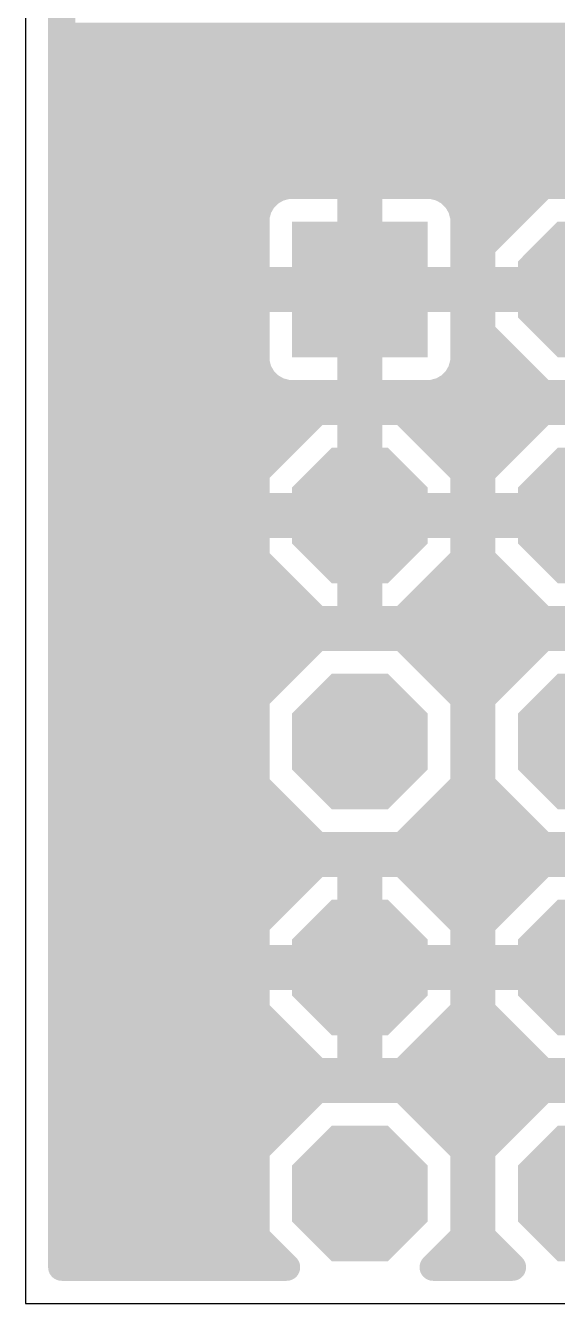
# Model space of a CAD drawing. Extents: x 0 to 81, y 1 to 51.1.
# Drawn here: x 0 to 5.98, y 1 to 15.36 of the extents above; entities that cross this region are included whole.
import ezdxf

# ---------------------------------------------------------------- set-up
doc = ezdxf.new("R2010")
doc.units = 0
for name, color, linetype in [('16', 175, 'CONTINUOUS'), ('17', 82, 'CONTINUOUS'), ('20', 7, 'CONTINUOUS')]:
    doc.layers.add(name, color=color, linetype=linetype)

# ---------------------------------------------------------------- blocks, each defined once
blk = doc.blocks.new('SQUAREP')
blk.add_solid([(-0.5, -0.5), (0.5, -0.5), (-0.5, 0.5), (0.5, 0.5)])
blk = doc.blocks.new('OCTAGONP')
at = {"const_width": 0.5}
blk.add_lwpolyline([(-0.25, -0.1036), (-0.25, 0.1036), (-0.1036, 0.25), (0.1036, 0.25), (0.25, 0.1036), (0.25, -0.1036), (0.1036, -0.25), (-0.1036, -0.25), (-0.25, -0.1036), (-0.25, 0.1036)], dxfattribs=at)

msp = doc.modelspace()

# ---------------------------------------------------------------- linework, layer by layer
at = {"layer": '16', "const_width": 0.3048}
for points in [[(0.4064, 1.4064), (0.4064, 17.7548)], [(0.4064, 15.24), (36.5421, 15.24)], [(0.4064, 14.9352), (21.1074, 14.9352)], [(0.4064, 14.6304), (21.1074, 14.6304)], [(0.4064, 14.3256), (20.868, 14.3256)], [(0.4064, 14.0208), (20.714, 14.0208)], [(0.4064, 13.716), (20.4356, 13.716)], [(2.8403, 13.5359), (2.7477, 13.4824)], [(2.9437, 13.5636), (2.8403, 13.5359)], [(3.6576, 13.5636), (2.9437, 13.5636)], [(3.6576, 12.4968), (3.6576, 13.5636)], [(4.5747, 13.5636), (3.8608, 13.5636)], [(3.8608, 13.5636), (3.8608, 12.4968)], [(4.6781, 13.5359), (4.5747, 13.5636)], [(4.7707, 13.4824), (4.6781, 13.5359)], [(5.8152, 13.5636), (5.1308, 12.8792)], [(6.1976, 13.5636), (5.8152, 13.5636)], [(0.4064, 13.4112), (2.6765, 13.4112)], [(2.672, 13.4067), (2.6185, 13.3141)], [(2.7477, 13.4824), (2.672, 13.4067)], [(3.6576, 13.4112), (3.8608, 13.4112)], [(4.8464, 13.4067), (4.7707, 13.4824)], [(4.8419, 13.4112), (5.6628, 13.4112)], [(4.8999, 13.3141), (4.8464, 13.4067)], [(2.6185, 13.3141), (2.5908, 13.2107)], [(2.5908, 13.2107), (2.5908, 12.4968)], [(4.9276, 13.2107), (4.8999, 13.3141)], [(4.9276, 12.4968), (4.9276, 13.2107)], [(0.4064, 13.1064), (2.5908, 13.1064)], [(3.6576, 13.1064), (3.8608, 13.1064)], [(4.9276, 13.1064), (5.358, 13.1064)], [(0.4064, 12.8016), (2.5908, 12.8016)], [(3.6576, 12.8016), (3.8608, 12.8016)], [(4.9276, 12.8016), (5.1308, 12.8016)], [(5.1308, 12.8792), (5.1308, 12.4968)], [(0.4064, 12.4968), (2.5908, 12.4968)], [(2.5908, 12.4968), (3.6576, 12.4968)], [(3.8608, 12.4968), (3.6576, 12.4968)], [(3.6576, 12.4968), (3.6576, 12.2936)], [(3.8608, 12.2936), (3.8608, 12.4968)], [(3.8608, 12.4968), (4.9276, 12.4968)], [(4.9276, 12.4968), (5.1308, 12.4968)], [(5.1308, 12.4968), (6.1976, 12.4968)], [(3.6576, 12.2936), (2.5908, 12.2936)], [(2.5908, 12.2936), (2.5908, 11.5797)], [(3.6576, 11.2268), (3.6576, 12.2936)], [(3.6576, 12.2936), (3.8608, 12.2936)], [(4.9276, 12.2936), (3.8608, 12.2936)], [(3.8608, 12.2936), (3.8608, 11.2268)], [(4.9276, 11.5797), (4.9276, 12.2936)], [(6.1976, 12.2936), (5.1308, 12.2936)], [(5.1308, 12.2936), (5.1308, 11.9112)], [(0.4064, 12.192), (2.5908, 12.192)], [(3.6576, 12.192), (3.8608, 12.192)], [(4.9276, 12.192), (5.1308, 12.192)], [(5.1308, 11.9112), (5.8152, 11.2268)], [(0.4064, 11.8872), (2.5908, 11.8872)], [(3.6576, 11.8872), (3.8608, 11.8872)], [(4.9276, 11.8872), (5.1548, 11.8872)], [(0.4064, 11.5824), (2.5908, 11.5824)], [(2.5908, 11.5797), (2.6185, 11.4763)], [(3.6576, 11.5824), (3.8608, 11.5824)], [(4.8999, 11.4763), (4.9276, 11.5797)], [(4.9276, 11.5824), (5.4596, 11.5824)], [(2.6185, 11.4763), (2.672, 11.3837)], [(2.672, 11.3837), (2.7477, 11.308)], [(4.7707, 11.308), (4.8464, 11.3837)], [(4.8464, 11.3837), (4.8999, 11.4763)], [(0.4064, 11.2776), (2.8003, 11.2776)], [(2.7477, 11.308), (2.8403, 11.2545)], [(2.8403, 11.2545), (2.9437, 11.2268)], [(2.9437, 11.2268), (3.6576, 11.2268)], [(3.6576, 11.2776), (3.8608, 11.2776)], [(3.8608, 11.2268), (4.5747, 11.2268)], [(4.5747, 11.2268), (4.6781, 11.2545)], [(4.6781, 11.2545), (4.7707, 11.308)], [(4.7181, 11.2776), (5.7644, 11.2776)], [(5.8152, 11.2268), (6.1976, 11.2268)], [(0.4064, 10.9728), (3.2244, 10.9728)], [(3.2752, 11.0236), (2.5908, 10.3392)], [(3.6576, 11.0236), (3.2752, 11.0236)], [(3.6576, 9.9568), (3.6576, 11.0236)], [(3.6576, 10.9728), (3.8608, 10.9728)], [(4.2432, 11.0236), (3.8608, 11.0236)], [(3.8608, 11.0236), (3.8608, 9.9568)], [(4.9276, 10.3392), (4.2432, 11.0236)], [(4.294, 10.9728), (5.7644, 10.9728)], [(5.8152, 11.0236), (5.1308, 10.3392)], [(6.1976, 11.0236), (5.8152, 11.0236)], [(0.4064, 10.668), (2.9196, 10.668)], [(3.6576, 10.668), (3.8608, 10.668)], [(4.5988, 10.668), (5.4596, 10.668)], [(0.4064, 10.3632), (2.6148, 10.3632)], [(2.5908, 10.3392), (2.5908, 9.9568)], [(3.6576, 10.3632), (3.8608, 10.3632)], [(4.9036, 10.3632), (5.1548, 10.3632)], [(4.9276, 9.9568), (4.9276, 10.3392)], [(5.1308, 10.3392), (5.1308, 9.9568)], [(0.4064, 10.0584), (2.5908, 10.0584)], [(3.6576, 10.0584), (3.8608, 10.0584)], [(4.9276, 10.0584), (5.1308, 10.0584)], [(2.5908, 9.9568), (3.6576, 9.9568)], [(3.8608, 9.9568), (3.6576, 9.9568)], [(3.6576, 9.9568), (3.6576, 9.7536)], [(3.8608, 9.7536), (3.8608, 9.9568)], [(3.8608, 9.9568), (4.9276, 9.9568)], [(5.1308, 9.9568), (6.1976, 9.9568)], [(0.4064, 9.7536), (3.6576, 9.7536)], [(3.6576, 9.7536), (2.5908, 9.7536)], [(2.5908, 9.7536), (2.5908, 9.3712)], [(3.6576, 8.6868), (3.6576, 9.7536)], [(3.6576, 9.7536), (3.8608, 9.7536)], [(3.8608, 9.7536), (3.8608, 8.6868)], [(4.9276, 9.7536), (3.8608, 9.7536)], [(3.8608, 9.7536), (6.1976, 9.7536)], [(4.9276, 9.3712), (4.9276, 9.7536)], [(6.1976, 9.7536), (5.1308, 9.7536)], [(5.1308, 9.7536), (5.1308, 9.3712)], [(0.4064, 9.4488), (2.5908, 9.4488)], [(2.5908, 9.3712), (3.2752, 8.6868)], [(3.6576, 9.4488), (3.8608, 9.4488)], [(4.2432, 8.6868), (4.9276, 9.3712)], [(4.9276, 9.4488), (5.1308, 9.4488)], [(5.1308, 9.3712), (5.8152, 8.6868)], [(0.4064, 9.144), (2.818, 9.144)], [(3.6576, 9.144), (3.8608, 9.144)], [(4.7004, 9.144), (5.358, 9.144)], [(0.4064, 8.8392), (3.1228, 8.8392)], [(3.6576, 8.8392), (3.8608, 8.8392)], [(4.3956, 8.8392), (5.6628, 8.8392)], [(3.2752, 8.6868), (3.6576, 8.6868)], [(3.8608, 8.6868), (4.2432, 8.6868)], [(5.8152, 8.6868), (6.1976, 8.6868)], [(0.4064, 8.5344), (14.1834, 8.5344)], [(3.2752, 8.4836), (2.5908, 7.7992)], [(4.2432, 8.4836), (3.2752, 8.4836)], [(4.9276, 7.7992), (4.2432, 8.4836)], [(5.8152, 8.4836), (5.1308, 7.7992)], [(6.7832, 8.4836), (5.8152, 8.4836)], [(0.4064, 8.2296), (3.0212, 8.2296)], [(4.4972, 8.2296), (5.5612, 8.2296)], [(0.4064, 7.9248), (2.7164, 7.9248)], [(4.802, 7.9248), (5.2564, 7.9248)], [(2.5908, 7.7992), (2.5908, 6.8312)], [(4.9276, 6.8312), (4.9276, 7.7992)], [(5.1308, 7.7992), (5.1308, 6.8312)], [(0.4064, 7.62), (2.5908, 7.62)], [(4.9276, 7.62), (5.1308, 7.62)], [(0.4064, 7.3152), (2.5908, 7.3152)], [(4.9276, 7.3152), (5.1308, 7.3152)], [(0.4064, 7.0104), (2.5908, 7.0104)], [(4.9276, 7.0104), (5.1308, 7.0104)], [(2.5908, 6.8312), (3.2752, 6.1468)], [(4.2432, 6.1468), (4.9276, 6.8312)], [(5.1308, 6.8312), (5.8152, 6.1468)], [(0.4064, 6.7056), (2.7164, 6.7056)], [(4.802, 6.7056), (5.2564, 6.7056)], [(0.4064, 6.4008), (3.0212, 6.4008)], [(4.4972, 6.4008), (5.5612, 6.4008)], [(0.4064, 6.096), (14.3256, 6.096)], [(3.2752, 6.1468), (4.2432, 6.1468)], [(5.8152, 6.1468), (6.7832, 6.1468)], [(3.2752, 5.9436), (2.5908, 5.2592)], [(3.6576, 5.9436), (3.2752, 5.9436)], [(3.6576, 4.8768), (3.6576, 5.9436)], [(4.2432, 5.9436), (3.8608, 5.9436)], [(3.8608, 5.9436), (3.8608, 4.8768)], [(4.9276, 5.2592), (4.2432, 5.9436)], [(5.8152, 5.9436), (5.1308, 5.2592)], [(6.1976, 5.9436), (5.8152, 5.9436)], [(0.4064, 5.7912), (3.1228, 5.7912)], [(3.6576, 5.7912), (3.8608, 5.7912)], [(4.3956, 5.7912), (5.6628, 5.7912)], [(0.4064, 5.4864), (2.818, 5.4864)], [(3.6576, 5.4864), (3.8608, 5.4864)], [(4.7004, 5.4864), (5.358, 5.4864)], [(0.4064, 5.1816), (2.5908, 5.1816)], [(2.5908, 5.2592), (2.5908, 4.8768)], [(3.6576, 5.1816), (3.8608, 5.1816)], [(4.9276, 4.8768), (4.9276, 5.2592)], [(4.9276, 5.1816), (5.1308, 5.1816)], [(5.1308, 5.2592), (5.1308, 4.8768)], [(0.4064, 4.8768), (2.5908, 4.8768)], [(2.5908, 4.8768), (3.6576, 4.8768)], [(3.8608, 4.8768), (3.6576, 4.8768)], [(3.6576, 4.8768), (3.6576, 4.6736)], [(3.8608, 4.6736), (3.8608, 4.8768)], [(3.8608, 4.8768), (4.9276, 4.8768)], [(4.9276, 4.8768), (5.1308, 4.8768)], [(5.1308, 4.8768), (6.1976, 4.8768)], [(3.6576, 4.6736), (2.5908, 4.6736)], [(2.5908, 4.6736), (2.5908, 4.2912)], [(3.6576, 3.6068), (3.6576, 4.6736)], [(3.6576, 4.6736), (3.8608, 4.6736)], [(3.8608, 4.6736), (3.8608, 3.6068)], [(4.9276, 4.6736), (3.8608, 4.6736)], [(4.9276, 4.2912), (4.9276, 4.6736)], [(6.1976, 4.6736), (5.1308, 4.6736)], [(5.1308, 4.6736), (5.1308, 4.2912)], [(0.4064, 4.572), (2.5908, 4.572)], [(3.6576, 4.572), (3.8608, 4.572)], [(4.9276, 4.572), (5.1308, 4.572)], [(0.4064, 4.2672), (2.6148, 4.2672)], [(2.5908, 4.2912), (3.2752, 3.6068)], [(3.6576, 4.2672), (3.8608, 4.2672)], [(4.2432, 3.6068), (4.9276, 4.2912)], [(4.9036, 4.2672), (5.1548, 4.2672)], [(5.1308, 4.2912), (5.8152, 3.6068)], [(0.4064, 3.9624), (2.9196, 3.9624)], [(3.6576, 3.9624), (3.8608, 3.9624)], [(4.5988, 3.9624), (5.4596, 3.9624)], [(0.4064, 3.6576), (3.2244, 3.6576)], [(3.2752, 3.6068), (3.6576, 3.6068)], [(3.6576, 3.6576), (3.8608, 3.6576)], [(3.8608, 3.6068), (4.2432, 3.6068)], [(4.294, 3.6576), (5.7644, 3.6576)], [(5.8152, 3.6068), (6.1976, 3.6068)], [(0.4064, 3.3528), (3.2244, 3.3528)], [(3.2752, 3.4036), (2.5908, 2.7192)], [(4.2432, 3.4036), (3.2752, 3.4036)], [(4.9276, 2.7192), (4.2432, 3.4036)], [(4.294, 3.3528), (5.7644, 3.3528)], [(5.8152, 3.4036), (5.1308, 2.7192)], [(6.7832, 3.4036), (5.8152, 3.4036)], [(0.4064, 3.048), (2.9196, 3.048)], [(4.5988, 3.048), (5.4596, 3.048)], [(0.4064, 2.7432), (2.6148, 2.7432)], [(4.9036, 2.7432), (5.1548, 2.7432)], [(2.5908, 2.7192), (2.5908, 1.7512)], [(4.9276, 1.7512), (4.9276, 2.7192)], [(5.1308, 2.7192), (5.1308, 1.7512)], [(0.4064, 2.4384), (2.5908, 2.4384)], [(4.9276, 2.4384), (5.1308, 2.4384)], [(0.4064, 2.1336), (2.5908, 2.1336)], [(4.9276, 2.1336), (5.1308, 2.1336)], [(0.4064, 1.8288), (2.5908, 1.8288)], [(2.5908, 1.7512), (2.9356, 1.4064)], [(4.5828, 1.4064), (4.9276, 1.7512)], [(4.9276, 1.8288), (5.1308, 1.8288)], [(5.1308, 1.7512), (5.4756, 1.4064)], [(0.4064, 1.524), (2.818, 1.524)], [(4.7004, 1.524), (5.358, 1.524)], [(2.9356, 1.4064), (0.4064, 1.4064)], [(5.4756, 1.4064), (4.5828, 1.4064)]]:
    msp.add_lwpolyline(points, dxfattribs=at)
at = {"layer": '16', "const_width": 0.1524}
for points in [[(0.4064, 15.3162, 1), (0.4064, 15.1638)], [(0.4064, 15.0114, 1), (0.4064, 14.859)], [(0.4064, 14.7066, 1), (0.4064, 14.5542)], [(0.4064, 14.4018, 1), (0.4064, 14.2494)], [(0.4064, 14.097, 1), (0.4064, 13.9446)], [(0.4064, 13.7922, 1), (0.4064, 13.6398)], [(2.8206, 13.6095, 1), (2.8601, 13.4623)], [(2.8784, 13.4699, 1), (2.8022, 13.6019)], [(2.9437, 13.6398, 1), (2.9437, 13.4874)], [(2.9634, 13.49, 1), (2.924, 13.6372)], [(3.7338, 13.5636, 1), (3.5814, 13.5636)], [(3.6576, 13.4874, 1), (3.6576, 13.6398)], [(3.8608, 13.6398, 1), (3.8608, 13.4874)], [(3.937, 13.5636, 1), (3.7846, 13.5636)], [(4.5944, 13.6372, 1), (4.555, 13.49)], [(4.5747, 13.4874, 1), (4.5747, 13.6398)], [(4.7162, 13.6019, 1), (4.64, 13.4699)], [(4.6583, 13.4623, 1), (4.6978, 13.6095)], [(5.8152, 13.6398, 1), (5.8152, 13.4874)], [(5.8691, 13.5097, 1), (5.7613, 13.6175)], [(0.4064, 13.4874, 1), (0.4064, 13.335)], [(2.6181, 13.4606, 1), (2.7259, 13.3529)], [(2.738, 13.3686, 1), (2.606, 13.4448)], [(2.7096, 13.5484, 1), (2.7858, 13.4164)], [(2.6765, 13.335, 1), (2.6765, 13.4874)], [(2.8015, 13.4285, 1), (2.6938, 13.5363)], [(3.6576, 13.4874, 1), (3.6576, 13.335)], [(3.8608, 13.335, 1), (3.8608, 13.4874)], [(4.8246, 13.5363, 1), (4.7169, 13.4285)], [(4.7326, 13.4164, 1), (4.8088, 13.5484)], [(4.8419, 13.4874, 1), (4.8419, 13.335)], [(4.9124, 13.4448, 1), (4.7804, 13.3686)], [(4.7925, 13.3529, 1), (4.9003, 13.4606)], [(5.6628, 13.335, 1), (5.6628, 13.4874)], [(2.667, 13.2107, 1), (2.5146, 13.2107)], [(2.5525, 13.3522, 1), (2.6845, 13.276)], [(2.6921, 13.2943, 1), (2.5449, 13.3338)], [(4.9735, 13.3338, 1), (4.8263, 13.2943)], [(4.8339, 13.276, 1), (4.9659, 13.3522)], [(5.0038, 13.2107, 1), (4.8514, 13.2107)], [(0.4064, 13.1826, 1), (0.4064, 13.0302)], [(2.5172, 13.2304, 1), (2.6644, 13.191)], [(2.5908, 13.0302, 1), (2.5908, 13.1826)], [(3.6576, 13.1826, 1), (3.6576, 13.0302)], [(3.8608, 13.0302, 1), (3.8608, 13.1826)], [(4.9276, 13.1826, 1), (4.9276, 13.0302)], [(4.854, 13.191, 1), (5.0012, 13.2304)], [(5.358, 13.0302, 1), (5.358, 13.1826)], [(0.4064, 12.8778, 1), (0.4064, 12.7254)], [(2.5908, 12.7254, 1), (2.5908, 12.8778)], [(3.6576, 12.8778, 1), (3.6576, 12.7254)], [(3.8608, 12.7254, 1), (3.8608, 12.8778)], [(4.9276, 12.8778, 1), (4.9276, 12.7254)], [(5.207, 12.8792, 1), (5.0546, 12.8792)], [(5.0769, 12.933, 1), (5.1847, 12.8253)], [(5.1308, 12.7254, 1), (5.1308, 12.8778)], [(0.4064, 12.573, 1), (0.4064, 12.4206)], [(2.5908, 12.573, 1), (2.5908, 12.4206)], [(2.5908, 12.4206, 1), (2.5908, 12.573)], [(3.6576, 12.573, 1), (3.6576, 12.4206)], [(3.7338, 12.4968, 1), (3.5814, 12.4968)], [(3.6576, 12.4206, 1), (3.6576, 12.573)], [(3.937, 12.4968, 1), (3.7846, 12.4968)], [(3.8608, 12.573, 1), (3.8608, 12.4206)], [(3.8608, 12.4206, 1), (3.8608, 12.573)], [(4.9276, 12.573, 1), (4.9276, 12.4206)], [(4.9276, 12.4206, 1), (4.9276, 12.573)], [(5.1308, 12.573, 1), (5.1308, 12.4206)], [(5.1308, 12.4206, 1), (5.1308, 12.573)], [(2.5146, 12.4968, 1), (2.667, 12.4968)], [(3.5814, 12.4968, 1), (3.7338, 12.4968)], [(3.7846, 12.4968, 1), (3.937, 12.4968)], [(4.8514, 12.4968, 1), (5.0038, 12.4968)], [(5.0546, 12.4968, 1), (5.207, 12.4968)], [(2.5908, 12.3698, 1), (2.5908, 12.2174)], [(2.667, 12.2936, 1), (2.5146, 12.2936)], [(3.7338, 12.2936, 1), (3.5814, 12.2936)], [(3.6576, 12.3698, 1), (3.6576, 12.2174)], [(3.5814, 12.2936, 1), (3.7338, 12.2936)], [(3.6576, 12.2174, 1), (3.6576, 12.3698)], [(3.8608, 12.3698, 1), (3.8608, 12.2174)], [(3.937, 12.2936, 1), (3.7846, 12.2936)], [(3.7846, 12.2936, 1), (3.937, 12.2936)], [(3.8608, 12.2174, 1), (3.8608, 12.3698)], [(5.0038, 12.2936, 1), (4.8514, 12.2936)], [(4.9276, 12.2174, 1), (4.9276, 12.3698)], [(5.1308, 12.3698, 1), (5.1308, 12.2174)], [(5.207, 12.2936, 1), (5.0546, 12.2936)], [(0.4064, 12.2682, 1), (0.4064, 12.1158)], [(2.5908, 12.1158, 1), (2.5908, 12.2682)], [(3.6576, 12.2682, 1), (3.6576, 12.1158)], [(3.8608, 12.1158, 1), (3.8608, 12.2682)], [(4.9276, 12.2682, 1), (4.9276, 12.1158)], [(5.1308, 12.1158, 1), (5.1308, 12.2682)], [(5.1847, 11.9651, 1), (5.0769, 11.8573)], [(0.4064, 11.9634, 1), (0.4064, 11.811)], [(2.5908, 11.811, 1), (2.5908, 11.9634)], [(3.6576, 11.9634, 1), (3.6576, 11.811)], [(3.8608, 11.811, 1), (3.8608, 11.9634)], [(4.9276, 11.9634, 1), (4.9276, 11.811)], [(5.0546, 11.9112, 1), (5.207, 11.9112)], [(5.1548, 11.811, 1), (5.1548, 11.9634)], [(0.4064, 11.6586, 1), (0.4064, 11.5062)], [(2.6644, 11.5994, 1), (2.5172, 11.56)], [(2.5146, 11.5797, 1), (2.667, 11.5797)], [(2.5908, 11.5062, 1), (2.5908, 11.6586)], [(3.6576, 11.6586, 1), (3.6576, 11.5062)], [(3.8608, 11.5062, 1), (3.8608, 11.6586)], [(4.9276, 11.6586, 1), (4.9276, 11.5062)], [(4.8514, 11.5797, 1), (5.0038, 11.5797)], [(5.0012, 11.56, 1), (4.854, 11.5994)], [(5.4596, 11.5062, 1), (5.4596, 11.6586)], [(2.6845, 11.5144, 1), (2.5525, 11.4382)], [(2.5449, 11.4566, 1), (2.6921, 11.4961)], [(2.7259, 11.4375, 1), (2.6181, 11.3298)], [(2.606, 11.3456, 1), (2.738, 11.4218)], [(4.7804, 11.4218, 1), (4.9124, 11.3456)], [(4.9003, 11.3298, 1), (4.7925, 11.4375)], [(4.8263, 11.4961, 1), (4.9735, 11.4566)], [(4.9659, 11.4382, 1), (4.8339, 11.5144)], [(0.4064, 11.3538, 1), (0.4064, 11.2014)], [(2.7858, 11.374, 1), (2.7096, 11.242)], [(2.6938, 11.2541, 1), (2.8015, 11.3619)], [(2.8601, 11.3281, 1), (2.8206, 11.1809)], [(2.8003, 11.2014, 1), (2.8003, 11.3538)], [(2.8022, 11.1885, 1), (2.8784, 11.3205)], [(2.9437, 11.303, 1), (2.9437, 11.1506)], [(2.924, 11.1532, 1), (2.9634, 11.3004)], [(3.6576, 11.3538, 1), (3.6576, 11.2014)], [(3.6576, 11.1506, 1), (3.6576, 11.303)], [(3.8608, 11.303, 1), (3.8608, 11.1506)], [(3.8608, 11.2014, 1), (3.8608, 11.3538)], [(4.555, 11.3004, 1), (4.5944, 11.1532)], [(4.5747, 11.1506, 1), (4.5747, 11.303)], [(4.64, 11.3205, 1), (4.7162, 11.1885)], [(4.7181, 11.3538, 1), (4.7181, 11.2014)], [(4.6978, 11.1809, 1), (4.6583, 11.3281)], [(4.7169, 11.3619, 1), (4.8246, 11.2541)], [(4.8088, 11.242, 1), (4.7326, 11.374)], [(5.8152, 11.303, 1), (5.8152, 11.1506)], [(5.7613, 11.1729, 1), (5.8691, 11.2807)], [(5.7644, 11.2014, 1), (5.7644, 11.3538)], [(3.5814, 11.2268, 1), (3.7338, 11.2268)], [(3.7846, 11.2268, 1), (3.937, 11.2268)], [(0.4064, 11.049, 1), (0.4064, 10.8966)], [(3.2752, 11.0998, 1), (3.2752, 10.9474)], [(3.3291, 10.9697, 1), (3.2213, 11.0775)], [(3.2244, 10.8966, 1), (3.2244, 11.049)], [(3.7338, 11.0236, 1), (3.5814, 11.0236)], [(3.6576, 11.049, 1), (3.6576, 10.8966)], [(3.6576, 10.9474, 1), (3.6576, 11.0998)], [(3.8608, 11.0998, 1), (3.8608, 10.9474)], [(3.937, 11.0236, 1), (3.7846, 11.0236)], [(3.8608, 10.8966, 1), (3.8608, 11.049)], [(4.297, 11.0775, 1), (4.1893, 10.9697)], [(4.294, 11.049, 1), (4.294, 10.8966)], [(4.2432, 10.9474, 1), (4.2432, 11.0998)], [(5.8152, 11.0998, 1), (5.8152, 10.9474)], [(5.8691, 10.9697, 1), (5.7613, 11.0775)], [(5.7644, 10.8966, 1), (5.7644, 11.049)], [(0.4064, 10.7442, 1), (0.4064, 10.5918)], [(2.9196, 10.5918, 1), (2.9196, 10.7442)], [(3.6576, 10.7442, 1), (3.6576, 10.5918)], [(3.8608, 10.5918, 1), (3.8608, 10.7442)], [(4.5988, 10.7442, 1), (4.5988, 10.5918)], [(5.4596, 10.5918, 1), (5.4596, 10.7442)], [(0.4064, 10.4394, 1), (0.4064, 10.287)], [(2.667, 10.3392, 1), (2.5146, 10.3392)], [(2.6148, 10.287, 1), (2.6148, 10.4394)], [(3.6576, 10.4394, 1), (3.6576, 10.287)], [(3.8608, 10.287, 1), (3.8608, 10.4394)], [(4.9036, 10.4394, 1), (4.9036, 10.287)], [(5.0038, 10.3392, 1), (4.8514, 10.3392)], [(5.207, 10.3392, 1), (5.0546, 10.3392)], [(5.1548, 10.287, 1), (5.1548, 10.4394)], [(2.5369, 10.393, 1), (2.6447, 10.2853)], [(4.8737, 10.2853, 1), (4.9815, 10.393)], [(5.0769, 10.393, 1), (5.1847, 10.2853)], [(0.4064, 10.1346, 1), (0.4064, 9.9822)], [(2.5908, 9.9822, 1), (2.5908, 10.1346)], [(3.6576, 10.1346, 1), (3.6576, 9.9822)], [(3.8608, 9.9822, 1), (3.8608, 10.1346)], [(4.9276, 10.1346, 1), (4.9276, 9.9822)], [(5.1308, 9.9822, 1), (5.1308, 10.1346)], [(2.5908, 10.033, 1), (2.5908, 9.8806)], [(3.6576, 10.033, 1), (3.6576, 9.8806)], [(3.7338, 9.9568, 1), (3.5814, 9.9568)], [(3.6576, 9.8806, 1), (3.6576, 10.033)], [(3.937, 9.9568, 1), (3.7846, 9.9568)], [(3.8608, 10.033, 1), (3.8608, 9.8806)], [(3.8608, 9.8806, 1), (3.8608, 10.033)], [(4.9276, 9.8806, 1), (4.9276, 10.033)], [(5.1308, 10.033, 1), (5.1308, 9.8806)], [(2.5146, 9.9568, 1), (2.667, 9.9568)], [(3.5814, 9.9568, 1), (3.7338, 9.9568)], [(3.7846, 9.9568, 1), (3.937, 9.9568)], [(4.8514, 9.9568, 1), (5.0038, 9.9568)], [(5.0546, 9.9568, 1), (5.207, 9.9568)], [(0.4064, 9.8298, 1), (0.4064, 9.6774)], [(2.5908, 9.8298, 1), (2.5908, 9.6774)], [(2.667, 9.7536, 1), (2.5146, 9.7536)], [(3.7338, 9.7536, 1), (3.5814, 9.7536)], [(3.6576, 9.8298, 1), (3.6576, 9.6774)], [(3.5814, 9.7536, 1), (3.7338, 9.7536)], [(3.6576, 9.6774, 1), (3.6576, 9.8298)], [(3.6576, 9.6774, 1), (3.6576, 9.8298)], [(3.937, 9.7536, 1), (3.7846, 9.7536)], [(3.8608, 9.8298, 1), (3.8608, 9.6774)], [(3.8608, 9.8298, 1), (3.8608, 9.6774)], [(3.7846, 9.7536, 1), (3.937, 9.7536)], [(3.8608, 9.6774, 1), (3.8608, 9.8298)], [(5.0038, 9.7536, 1), (4.8514, 9.7536)], [(4.9276, 9.6774, 1), (4.9276, 9.8298)], [(5.1308, 9.8298, 1), (5.1308, 9.6774)], [(5.207, 9.7536, 1), (5.0546, 9.7536)], [(0.4064, 9.525, 1), (0.4064, 9.3726)], [(2.6447, 9.4251, 1), (2.5369, 9.3173)], [(2.5908, 9.3726, 1), (2.5908, 9.525)], [(3.6576, 9.525, 1), (3.6576, 9.3726)], [(3.8608, 9.3726, 1), (3.8608, 9.525)], [(4.9276, 9.525, 1), (4.9276, 9.3726)], [(4.9815, 9.3173, 1), (4.8737, 9.4251)], [(5.1847, 9.4251, 1), (5.0769, 9.3173)], [(5.1308, 9.3726, 1), (5.1308, 9.525)], [(2.5146, 9.3712, 1), (2.667, 9.3712)], [(4.8514, 9.3712, 1), (5.0038, 9.3712)], [(5.0546, 9.3712, 1), (5.207, 9.3712)], [(0.4064, 9.2202, 1), (0.4064, 9.0678)], [(2.818, 9.0678, 1), (2.818, 9.2202)], [(3.6576, 9.2202, 1), (3.6576, 9.0678)], [(3.8608, 9.0678, 1), (3.8608, 9.2202)], [(4.7004, 9.2202, 1), (4.7004, 9.0678)], [(5.358, 9.0678, 1), (5.358, 9.2202)], [(0.4064, 8.9154, 1), (0.4064, 8.763)], [(3.1228, 8.763, 1), (3.1228, 8.9154)], [(3.6576, 8.9154, 1), (3.6576, 8.763)], [(3.8608, 8.763, 1), (3.8608, 8.9154)], [(4.3956, 8.9154, 1), (4.3956, 8.763)], [(5.6628, 8.763, 1), (5.6628, 8.9154)], [(3.2752, 8.763, 1), (3.2752, 8.6106)], [(3.2213, 8.6329, 1), (3.3291, 8.7407)], [(3.5814, 8.6868, 1), (3.7338, 8.6868)], [(3.6576, 8.6106, 1), (3.6576, 8.763)], [(3.8608, 8.763, 1), (3.8608, 8.6106)], [(3.7846, 8.6868, 1), (3.937, 8.6868)], [(4.1893, 8.7407, 1), (4.297, 8.6329)], [(4.2432, 8.6106, 1), (4.2432, 8.763)], [(5.8152, 8.763, 1), (5.8152, 8.6106)], [(5.7613, 8.6329, 1), (5.8691, 8.7407)], [(0.4064, 8.6106, 1), (0.4064, 8.4582)], [(3.2752, 8.5598, 1), (3.2752, 8.4074)], [(3.3291, 8.4297, 1), (3.2213, 8.5375)], [(4.297, 8.5375, 1), (4.1893, 8.4297)], [(4.2432, 8.4074, 1), (4.2432, 8.5598)], [(5.8152, 8.5598, 1), (5.8152, 8.4074)], [(5.8691, 8.4297, 1), (5.7613, 8.5375)], [(0.4064, 8.3058, 1), (0.4064, 8.1534)], [(3.0212, 8.1534, 1), (3.0212, 8.3058)], [(4.4972, 8.3058, 1), (4.4972, 8.1534)], [(5.5612, 8.1534, 1), (5.5612, 8.3058)], [(0.4064, 8.001, 1), (0.4064, 7.8486)], [(2.7164, 7.8486, 1), (2.7164, 8.001)], [(4.802, 8.001, 1), (4.802, 7.8486)], [(5.2564, 7.8486, 1), (5.2564, 8.001)], [(2.667, 7.7992, 1), (2.5146, 7.7992)], [(2.5369, 7.853, 1), (2.6447, 7.7453)], [(5.0038, 7.7992, 1), (4.8514, 7.7992)], [(4.8737, 7.7453, 1), (4.9815, 7.853)], [(5.207, 7.7992, 1), (5.0546, 7.7992)], [(5.0769, 7.853, 1), (5.1847, 7.7453)], [(0.4064, 7.6962, 1), (0.4064, 7.5438)], [(2.5908, 7.5438, 1), (2.5908, 7.6962)], [(4.9276, 7.6962, 1), (4.9276, 7.5438)], [(5.1308, 7.5438, 1), (5.1308, 7.6962)], [(0.4064, 7.3914, 1), (0.4064, 7.239)], [(2.5908, 7.239, 1), (2.5908, 7.3914)], [(4.9276, 7.3914, 1), (4.9276, 7.239)], [(5.1308, 7.239, 1), (5.1308, 7.3914)], [(0.4064, 7.0866, 1), (0.4064, 6.9342)], [(2.5908, 6.9342, 1), (2.5908, 7.0866)], [(4.9276, 7.0866, 1), (4.9276, 6.9342)], [(5.1308, 6.9342, 1), (5.1308, 7.0866)], [(2.6447, 6.8851, 1), (2.5369, 6.7773)], [(2.5146, 6.8312, 1), (2.667, 6.8312)], [(4.8514, 6.8312, 1), (5.0038, 6.8312)], [(4.9815, 6.7773, 1), (4.8737, 6.8851)], [(5.1847, 6.8851, 1), (5.0769, 6.7773)], [(5.0546, 6.8312, 1), (5.207, 6.8312)], [(0.4064, 6.7818, 1), (0.4064, 6.6294)], [(2.7164, 6.6294, 1), (2.7164, 6.7818)], [(4.802, 6.7818, 1), (4.802, 6.6294)], [(5.2564, 6.6294, 1), (5.2564, 6.7818)], [(0.4064, 6.477, 1), (0.4064, 6.3246)], [(3.0212, 6.3246, 1), (3.0212, 6.477)], [(4.4972, 6.477, 1), (4.4972, 6.3246)], [(5.5612, 6.3246, 1), (5.5612, 6.477)], [(0.4064, 6.1722, 1), (0.4064, 6.0198)], [(3.2752, 6.223, 1), (3.2752, 6.0706)], [(3.2213, 6.0929, 1), (3.3291, 6.2007)], [(4.1893, 6.2007, 1), (4.297, 6.0929)], [(4.2432, 6.0706, 1), (4.2432, 6.223)], [(5.8152, 6.223, 1), (5.8152, 6.0706)], [(5.7613, 6.0929, 1), (5.8691, 6.2007)], [(3.2752, 6.0198, 1), (3.2752, 5.8674)], [(3.3291, 5.8897, 1), (3.2213, 5.9975)], [(3.7338, 5.9436, 1), (3.5814, 5.9436)], [(3.6576, 5.8674, 1), (3.6576, 6.0198)], [(3.8608, 6.0198, 1), (3.8608, 5.8674)], [(3.937, 5.9436, 1), (3.7846, 5.9436)], [(4.297, 5.9975, 1), (4.1893, 5.8897)], [(4.2432, 5.8674, 1), (4.2432, 6.0198)], [(5.8152, 6.0198, 1), (5.8152, 5.8674)], [(5.8691, 5.8897, 1), (5.7613, 5.9975)], [(0.4064, 5.8674, 1), (0.4064, 5.715)], [(3.1228, 5.715, 1), (3.1228, 5.8674)], [(3.6576, 5.8674, 1), (3.6576, 5.715)], [(3.8608, 5.715, 1), (3.8608, 5.8674)], [(4.3956, 5.8674, 1), (4.3956, 5.715)], [(5.6628, 5.715, 1), (5.6628, 5.8674)], [(0.4064, 5.5626, 1), (0.4064, 5.4102)], [(2.818, 5.4102, 1), (2.818, 5.5626)], [(3.6576, 5.5626, 1), (3.6576, 5.4102)], [(3.8608, 5.4102, 1), (3.8608, 5.5626)], [(4.7004, 5.5626, 1), (4.7004, 5.4102)], [(5.358, 5.4102, 1), (5.358, 5.5626)], [(0.4064, 5.2578, 1), (0.4064, 5.1054)], [(2.667, 5.2592, 1), (2.5146, 5.2592)], [(2.5369, 5.313, 1), (2.6447, 5.2053)], [(2.5908, 5.1054, 1), (2.5908, 5.2578)], [(3.6576, 5.2578, 1), (3.6576, 5.1054)], [(3.8608, 5.1054, 1), (3.8608, 5.2578)], [(5.0038, 5.2592, 1), (4.8514, 5.2592)], [(4.9276, 5.2578, 1), (4.9276, 5.1054)], [(4.8737, 5.2053, 1), (4.9815, 5.313)], [(5.207, 5.2592, 1), (5.0546, 5.2592)], [(5.0769, 5.313, 1), (5.1847, 5.2053)], [(5.1308, 5.1054, 1), (5.1308, 5.2578)], [(0.4064, 4.953, 1), (0.4064, 4.8006)], [(2.5908, 4.953, 1), (2.5908, 4.8006)], [(2.5908, 4.8006, 1), (2.5908, 4.953)], [(3.6576, 4.953, 1), (3.6576, 4.8006)], [(3.7338, 4.8768, 1), (3.5814, 4.8768)], [(3.6576, 4.8006, 1), (3.6576, 4.953)], [(3.937, 4.8768, 1), (3.7846, 4.8768)], [(3.8608, 4.953, 1), (3.8608, 4.8006)], [(3.8608, 4.8006, 1), (3.8608, 4.953)], [(4.9276, 4.953, 1), (4.9276, 4.8006)], [(4.9276, 4.8006, 1), (4.9276, 4.953)], [(5.1308, 4.953, 1), (5.1308, 4.8006)], [(5.1308, 4.8006, 1), (5.1308, 4.953)], [(2.5146, 4.8768, 1), (2.667, 4.8768)], [(3.5814, 4.8768, 1), (3.7338, 4.8768)], [(3.7846, 4.8768, 1), (3.937, 4.8768)], [(4.8514, 4.8768, 1), (5.0038, 4.8768)], [(5.0546, 4.8768, 1), (5.207, 4.8768)], [(2.5908, 4.7498, 1), (2.5908, 4.5974)], [(2.667, 4.6736, 1), (2.5146, 4.6736)], [(3.7338, 4.6736, 1), (3.5814, 4.6736)], [(3.6576, 4.7498, 1), (3.6576, 4.5974)], [(3.5814, 4.6736, 1), (3.7338, 4.6736)], [(3.6576, 4.5974, 1), (3.6576, 4.7498)], [(3.937, 4.6736, 1), (3.7846, 4.6736)], [(3.8608, 4.7498, 1), (3.8608, 4.5974)], [(3.7846, 4.6736, 1), (3.937, 4.6736)], [(3.8608, 4.5974, 1), (3.8608, 4.7498)], [(5.0038, 4.6736, 1), (4.8514, 4.6736)], [(4.9276, 4.5974, 1), (4.9276, 4.7498)], [(5.1308, 4.7498, 1), (5.1308, 4.5974)], [(5.207, 4.6736, 1), (5.0546, 4.6736)], [(0.4064, 4.6482, 1), (0.4064, 4.4958)], [(2.5908, 4.4958, 1), (2.5908, 4.6482)], [(3.6576, 4.6482, 1), (3.6576, 4.4958)], [(3.8608, 4.4958, 1), (3.8608, 4.6482)], [(4.9276, 4.6482, 1), (4.9276, 4.4958)], [(5.1308, 4.4958, 1), (5.1308, 4.6482)], [(0.4064, 4.3434, 1), (0.4064, 4.191)], [(2.6447, 4.3451, 1), (2.5369, 4.2373)], [(2.5146, 4.2912, 1), (2.667, 4.2912)], [(2.6148, 4.191, 1), (2.6148, 4.3434)], [(3.6576, 4.3434, 1), (3.6576, 4.191)], [(3.8608, 4.191, 1), (3.8608, 4.3434)], [(4.9036, 4.3434, 1), (4.9036, 4.191)], [(4.8514, 4.2912, 1), (5.0038, 4.2912)], [(4.9815, 4.2373, 1), (4.8737, 4.3451)], [(5.1847, 4.3451, 1), (5.0769, 4.2373)], [(5.0546, 4.2912, 1), (5.207, 4.2912)], [(5.1548, 4.191, 1), (5.1548, 4.3434)], [(0.4064, 4.0386, 1), (0.4064, 3.8862)], [(2.9196, 3.8862, 1), (2.9196, 4.0386)], [(3.6576, 4.0386, 1), (3.6576, 3.8862)], [(3.8608, 3.8862, 1), (3.8608, 4.0386)], [(4.5988, 4.0386, 1), (4.5988, 3.8862)], [(5.4596, 3.8862, 1), (5.4596, 4.0386)], [(0.4064, 3.7338, 1), (0.4064, 3.5814)], [(3.2752, 3.683, 1), (3.2752, 3.5306)], [(3.2213, 3.5529, 1), (3.3291, 3.6607)], [(3.2244, 3.5814, 1), (3.2244, 3.7338)], [(3.6576, 3.7338, 1), (3.6576, 3.5814)], [(3.6576, 3.5306, 1), (3.6576, 3.683)], [(3.8608, 3.683, 1), (3.8608, 3.5306)], [(3.8608, 3.5814, 1), (3.8608, 3.7338)], [(4.1893, 3.6607, 1), (4.297, 3.5529)], [(4.294, 3.7338, 1), (4.294, 3.5814)], [(4.2432, 3.5306, 1), (4.2432, 3.683)], [(5.8152, 3.683, 1), (5.8152, 3.5306)], [(5.7613, 3.5529, 1), (5.8691, 3.6607)], [(5.7644, 3.5814, 1), (5.7644, 3.7338)], [(3.5814, 3.6068, 1), (3.7338, 3.6068)], [(3.7846, 3.6068, 1), (3.937, 3.6068)], [(0.4064, 3.429, 1), (0.4064, 3.2766)], [(3.2752, 3.4798, 1), (3.2752, 3.3274)], [(3.3291, 3.3497, 1), (3.2213, 3.4575)], [(3.2244, 3.2766, 1), (3.2244, 3.429)], [(4.297, 3.4575, 1), (4.1893, 3.3497)], [(4.294, 3.429, 1), (4.294, 3.2766)], [(4.2432, 3.3274, 1), (4.2432, 3.4798)], [(5.8152, 3.4798, 1), (5.8152, 3.3274)], [(5.8691, 3.3497, 1), (5.7613, 3.4575)], [(5.7644, 3.2766, 1), (5.7644, 3.429)], [(0.4064, 3.1242, 1), (0.4064, 2.9718)], [(2.9196, 2.9718, 1), (2.9196, 3.1242)], [(4.5988, 3.1242, 1), (4.5988, 2.9718)], [(5.4596, 2.9718, 1), (5.4596, 3.1242)], [(0.4064, 2.8194, 1), (0.4064, 2.667)], [(2.6148, 2.667, 1), (2.6148, 2.8194)], [(4.9036, 2.8194, 1), (4.9036, 2.667)], [(5.1548, 2.667, 1), (5.1548, 2.8194)], [(2.667, 2.7192, 1), (2.5146, 2.7192)], [(2.5369, 2.773, 1), (2.6447, 2.6653)], [(5.0038, 2.7192, 1), (4.8514, 2.7192)], [(4.8737, 2.6653, 1), (4.9815, 2.773)], [(5.207, 2.7192, 1), (5.0546, 2.7192)], [(5.0769, 2.773, 1), (5.1847, 2.6653)], [(0.4064, 2.5146, 1), (0.4064, 2.3622)], [(2.5908, 2.3622, 1), (2.5908, 2.5146)], [(4.9276, 2.5146, 1), (4.9276, 2.3622)], [(5.1308, 2.3622, 1), (5.1308, 2.5146)], [(0.4064, 2.2098, 1), (0.4064, 2.0574)], [(2.5908, 2.0574, 1), (2.5908, 2.2098)], [(4.9276, 2.2098, 1), (4.9276, 2.0574)], [(5.1308, 2.0574, 1), (5.1308, 2.2098)], [(0.4064, 1.905, 1), (0.4064, 1.7526)], [(2.6447, 1.8051, 1), (2.5369, 1.6973)], [(2.5908, 1.7526, 1), (2.5908, 1.905)], [(4.9276, 1.905, 1), (4.9276, 1.7526)], [(4.9815, 1.6973, 1), (4.8737, 1.8051)], [(5.1847, 1.8051, 1), (5.0769, 1.6973)], [(5.1308, 1.7526, 1), (5.1308, 1.905)], [(2.5146, 1.7512, 1), (2.667, 1.7512)], [(4.8514, 1.7512, 1), (5.0038, 1.7512)], [(5.0546, 1.7512, 1), (5.207, 1.7512)], [(0.4064, 1.6002, 1), (0.4064, 1.4478)], [(2.818, 1.4478, 1), (2.818, 1.6002)], [(4.7004, 1.6002, 1), (4.7004, 1.4478)], [(5.358, 1.4478, 1), (5.358, 1.6002)], [(0.4064, 1.4826, 1), (0.4064, 1.3302)], [(0.3302, 1.4064, 1), (0.4826, 1.4064)], [(2.8818, 1.3525, 1), (2.9895, 1.4603)], [(2.9356, 1.3302, 1), (2.9356, 1.4826)], [(4.5828, 1.4826, 1), (4.5828, 1.3302)], [(4.5289, 1.4603, 1), (4.6366, 1.3525)], [(5.4218, 1.3525, 1), (5.5295, 1.4603)], [(5.4756, 1.3302, 1), (5.4756, 1.4826)]]:
    msp.add_lwpolyline(points, format="xyb", dxfattribs=at)
at = {"layer": '20'}
for p, q in [((0, 51), (0, 1)), ((0, 1), (81, 1))]:
    msp.add_line(p, q, dxfattribs=at)

# ---------------------------------------------------------------- block references
at = {"layer": '17', "xscale": 1.524, "yscale": 1.524, "rotation": 270}
for name, p in [('SQUAREP', (3.7592, 12.3952)), ('OCTAGONP', (6.2992, 12.3952)), ('OCTAGONP', (3.7592, 9.8552)), ('OCTAGONP', (6.2992, 9.8552)), ('OCTAGONP', (3.7592, 7.3152)), ('OCTAGONP', (6.2992, 7.3152)), ('OCTAGONP', (3.7592, 4.7752)), ('OCTAGONP', (6.2992, 4.7752)), ('OCTAGONP', (3.7592, 2.2352)), ('OCTAGONP', (6.2992, 2.2352))]:
    msp.add_blockref(name, p, dxfattribs=at)

doc.saveas('drawing.dxf')
